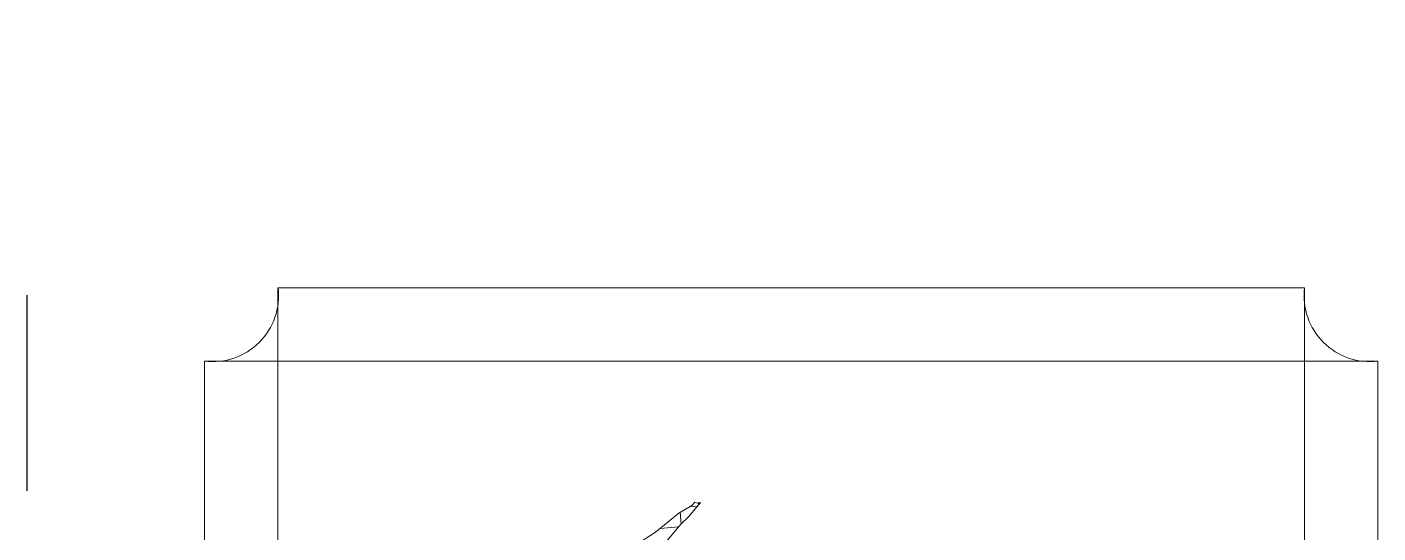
# Model space of a CAD drawing. Header units: millimetres. Extents: x 17881 to 17967.7, y 16873.1 to 16901.1.
# Drawn here: x 17964.569 to 17965.26, y 16880.342 to 16880.601 of the extents above; entities that cross this region are included whole.
import ezdxf

# ---------------------------------------------------------------- set-up
doc = ezdxf.new("R2010")
doc.units = ezdxf.units.MM
doc.linetypes.add('DASHDOT', pattern=[1, 0.5, -0.25, 0, -0.25])
doc.layers.add('A-FURN', color=9, linetype='Continuous', lineweight=18)

msp = doc.modelspace()

# ---------------------------------------------------------------- linework, layer by layer
at = {"layer": 'A-FURN', "color": 1, "linetype": 'DASHDOT', "lineweight": 30}
msp.add_line((17964.56901, 16876.31358), (17964.56901, 16883.48139), dxfattribs=at)
at = {"layer": 'A-FURN'}
for p, q in [((17964.69735, 16880.46738), (17964.69735, 16879.86738)), ((17965.22235, 16880.46738), (17964.69735, 16880.46738)), ((17965.22235, 16879.86738), (17965.22235, 16880.46738)), ((17965.25985, 16880.42988), (17964.65985, 16880.42988)), ((17964.65985, 16880.42988), (17964.65985, 16879.90488)), ((17965.25985, 16879.90488), (17965.25985, 16880.42988))]:
    msp.add_line(p, q, dxfattribs=at)
at = {"layer": 'A-FURN', "color": 252}
for p, q in [((17964.90904, 16880.35603), (17964.91053, 16880.3578)), ((17964.91053, 16880.3578), (17964.91228, 16880.35714)), ((17964.89033, 16880.34233), (17964.90235, 16880.35218)), ((17964.90235, 16880.35218), (17964.90904, 16880.35603)), ((17964.903, 16880.35255), (17964.90351, 16880.34668)), ((17964.91348, 16880.35754), (17964.90733, 16880.35021)), ((17964.91199, 16880.35576), (17964.90797, 16880.35541)), ((17964.91228, 16880.35714), (17964.91258, 16880.35749)), ((17964.91237, 16880.35725), (17964.91245, 16880.35631)), ((17964.91258, 16880.35749), (17964.91309, 16880.35706)), ((17964.91309, 16880.35706), (17964.91348, 16880.35754)), ((17964.9022, 16880.34512), (17964.89272, 16880.34429)), ((17964.90355, 16880.34674), (17964.89483, 16880.33634)), ((17964.90733, 16880.35021), (17964.90355, 16880.34674)), ((17964.87925, 16880.33531), (17964.89033, 16880.34233))]:
    msp.add_line(p, q, dxfattribs=at)
at = {"layer": 'A-FURN'}
for centre, start, end in [((17964.66403, 16880.46321), 262.85944, 7.14056), ((17965.25568, 16880.46321), 172.85944, 277.14056)]:
    msp.add_arc(centre, 0.03359, start, end, dxfattribs=at)

doc.saveas('drawing.dxf')
